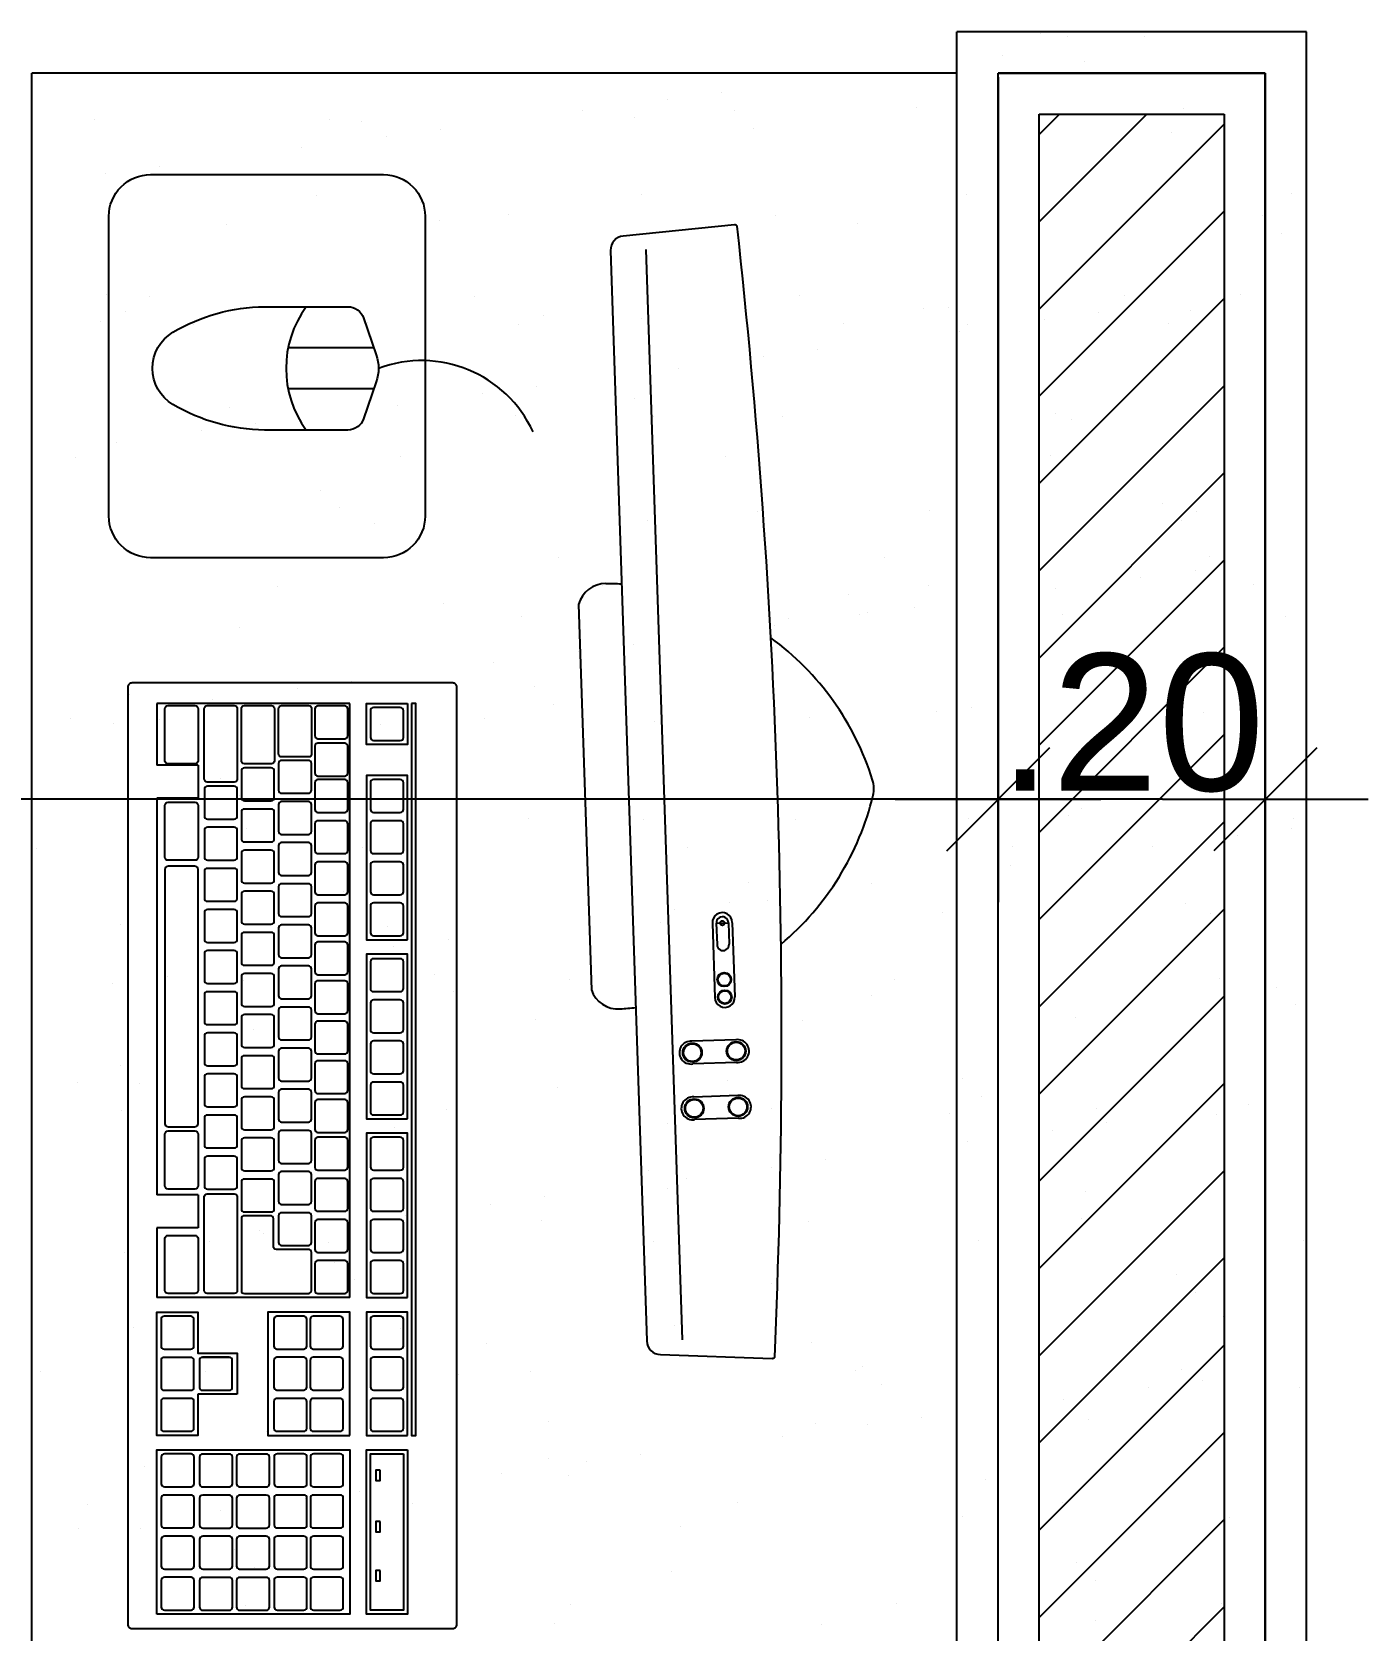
# Model space of a CAD drawing. Header units: millimetres. Extents: x 1573 to 2177, y 1587 to 1932.
# Drawn here: x 1898.22 to 1899.195, y 1898.963 to 1900.129 of the extents above; entities that cross this region are included whole.
import ezdxf

# ---------------------------------------------------------------- set-up
doc = ezdxf.new("R2010")
doc.units = ezdxf.units.MM
doc.header["$LTSCALE"] = 0.03
doc.linetypes.add('HIDDEN', pattern=[9.525, 6.35, -3.175])
doc.layers.add('-HIDRO', color=8, linetype='Continuous')
doc.styles.get("Standard").update_dxf_attribs({"font": 'arial.ttf'})

# ---------------------------------------------------------------- blocks, each defined once
blk = doc.blocks.new('TICK1')
for p, q in [((0, 1), (0, -1)), ((0.5, 0.5), (-0.5, -0.5)), ((-1, 0), (1, 0))]:
    blk.add_line(p, q)

msp = doc.modelspace()

# ---------------------------------------------------------------- linework, layer by layer
at = {"layer": '-HIDRO'}
for p, q in [((1898.8954, 1897.0993), (1898.8954, 1900.1293)), ((1899.1504, 1900.1293), (1898.8954, 1900.1293)), ((1898.9564, 1900.1281), (1898.9564, 1900.1281)), ((1899.0322, 1900.1261), (1899.0322, 1900.1261)), ((1899.1504, 1897.0993), (1899.1504, 1900.1293)), ((1898.976, 1900.1258), (1898.976, 1900.1258)), ((1898.9287, 1900.1124), (1898.9287, 1900.1124)), ((1898.9885, 1900.1076), (1898.9885, 1900.1076)), ((1898.2204, 1897.0993), (1898.2204, 1900.0993)), ((1898.8954, 1900.0993), (1898.2204, 1900.0993)), ((1898.8271, 1900.0991), (1898.8271, 1900.0991)), ((1898.9254, 1897.1293), (1898.9254, 1900.0993)), ((1899.1204, 1900.0993), (1898.9254, 1900.0993)), ((1899.1204, 1897.1293), (1899.1204, 1900.0993)), ((1898.6839, 1900.0802), (1898.6839, 1900.0802)), ((1898.7236, 1900.0854), (1898.7236, 1900.0854)), ((1898.622, 1900.0721), (1898.622, 1900.0721)), ((1898.7329, 1900.0717), (1898.7329, 1900.0717)), ((1898.866, 1900.0741), (1898.866, 1900.0741)), ((1899.0609, 1900.0732), (1899.0609, 1900.0732)), ((1898.2658, 1900.0651), (1898.2658, 1900.0651)), ((1898.4375, 1900.0656), (1898.4375, 1900.0656)), ((1898.4607, 1900.0642), (1898.4607, 1900.0642)), ((1898.5185, 1900.0584), (1898.5185, 1900.0584)), ((1898.6601, 1900.0667), (1898.6601, 1900.0667)), ((1898.747, 1900.0589), (1898.747, 1900.0589)), ((1899.0519, 1900.0563), (1899.0519, 1900.0563)), ((1898.4168, 1900.0451), (1898.4168, 1900.0451)), ((1898.4788, 1900.0532), (1898.4788, 1900.0532)), ((1898.2737, 1900.0262), (1898.2737, 1900.0262)), ((1898.3133, 1900.0314), (1898.3133, 1900.0314)), ((1898.4277, 1900.0101), (1898.4277, 1900.0101)), ((1898.665, 1900.0105), (1898.665, 1900.0105)), ((1898.9023, 1900.011), (1898.9023, 1900.011)), ((1899.1395, 1900.0114), (1899.1395, 1900.0114)), ((1898.5038, 1900.0049), (1898.5038, 1900.0049)), ((1898.9626, 1899.9978), (1898.9626, 1899.9978)), ((1898.3625, 1899.9888), (1898.3625, 1899.9888)), ((1898.5179, 1899.992), (1898.5179, 1899.992)), ((1898.5683, 1899.9962), (1898.5683, 1899.9962)), ((1898.7632, 1899.9953), (1898.7632, 1899.9953)), ((1898.8228, 1899.9894), (1898.8228, 1899.9894)), ((1899.1182, 1899.9955), (1899.1182, 1899.9955)), ((1899.1322, 1899.9826), (1899.1322, 1899.9826)), ((1898.6684, 1899.9706), (1898.6949, 1899.175)), ((1898.2748, 1899.938), (1898.2748, 1899.938)), ((1898.306, 1899.936), (1898.306, 1899.936)), ((1898.5433, 1899.9364), (1898.5433, 1899.9364)), ((1898.7806, 1899.9368), (1898.7806, 1899.9368)), ((1898.8891, 1899.9286), (1898.8891, 1899.9286)), ((1899.0179, 1899.9373), (1899.0179, 1899.9373)), ((1899.1024, 1899.938), (1899.1024, 1899.938)), ((1898.2706, 1899.9183), (1898.2706, 1899.9183)), ((1898.2888, 1899.9251), (1898.2888, 1899.9251)), ((1898.4655, 1899.9174), (1898.4655, 1899.9174)), ((1898.5937, 1899.9225), (1898.5937, 1899.9225)), ((1898.6649, 1899.9199), (1898.6649, 1899.9199)), ((1898.8128, 1899.9164), (1898.8128, 1899.9164)), ((1898.8708, 1899.9273), (1898.8708, 1899.9273)), ((1898.9593, 1899.9192), (1898.9593, 1899.9192)), ((1898.9989, 1899.9244), (1898.9989, 1899.9244)), ((1899.0501, 1899.9168), (1899.0501, 1899.9168)), ((1899.0657, 1899.9264), (1899.0657, 1899.9264)), ((1898.3382, 1899.9155), (1898.3382, 1899.9155)), ((1898.5755, 1899.9159), (1898.5755, 1899.9159)), ((1898.8973, 1899.911), (1898.8973, 1899.911)), ((1898.9031, 1899.9158), (1898.9031, 1899.9158)), ((1898.4699, 1899.8988), (1898.4073, 1899.8988)), ((1898.7938, 1899.8974), (1898.7938, 1899.8974)), ((1898.6922, 1899.884), (1898.6922, 1899.884)), ((1898.7542, 1899.8922), (1898.7542, 1899.8922)), ((1898.5887, 1899.8704), (1898.5887, 1899.8704)), ((1898.4699, 1899.8688), (1898.4073, 1899.8688)), ((1898.5491, 1899.8652), (1898.5491, 1899.8652)), ((1898.66, 1899.8617), (1898.66, 1899.8617)), ((1898.3647, 1899.8556), (1898.3647, 1899.8556)), ((1898.4871, 1899.857), (1898.4871, 1899.857)), ((1898.5731, 1899.8494), (1898.5731, 1899.8494)), ((1898.6741, 1899.8489), (1898.6741, 1899.8489)), ((1898.768, 1899.8485), (1898.768, 1899.8485)), ((1898.9674, 1899.851), (1898.9674, 1899.851)), ((1898.979, 1899.8463), (1898.979, 1899.8463)), ((1898.3439, 1899.8382), (1898.3439, 1899.8382)), ((1898.3673, 1899.842), (1898.3673, 1899.842)), ((1898.3836, 1899.8434), (1898.3836, 1899.8434)), ((1898.282, 1899.83), (1898.282, 1899.83)), ((1898.2519, 1899.8189), (1898.2519, 1899.8189)), ((1898.4892, 1899.8193), (1898.4892, 1899.8193)), ((1898.7265, 1899.8197), (1898.7265, 1899.8197)), ((1898.9638, 1899.8201), (1898.9638, 1899.8201)), ((1898.431, 1899.7949), (1898.431, 1899.7949)), ((1898.445, 1899.782), (1898.445, 1899.782)), ((1898.7499, 1899.7794), (1898.7499, 1899.7794)), ((1898.8756, 1899.7805), (1898.8756, 1899.7805)), ((1899.0453, 1899.7855), (1899.0453, 1899.7855)), ((1899.0705, 1899.7796), (1899.0705, 1899.7796)), ((1898.2754, 1899.7715), (1898.2754, 1899.7715)), ((1898.4703, 1899.7705), (1898.4703, 1899.7705)), ((1898.6697, 1899.7731), (1898.6697, 1899.7731)), ((1899.0593, 1899.7726), (1899.0593, 1899.7726)), ((1898.3676, 1899.7452), (1898.3676, 1899.7452)), ((1898.6049, 1899.7456), (1898.6049, 1899.7456)), ((1898.8422, 1899.746), (1898.8422, 1899.746)), ((1899.0795, 1899.7464), (1899.0795, 1899.7464)), ((1899.0295, 1899.7311), (1899.0295, 1899.7311)), ((1899.0692, 1899.7364), (1899.0692, 1899.7364)), ((1898.3997, 1899.7247), (1898.3997, 1899.7247)), ((1898.637, 1899.7251), (1898.637, 1899.7251)), ((1898.8162, 1899.7186), (1898.8162, 1899.7186)), ((1898.8743, 1899.7255), (1898.8743, 1899.7255)), ((1898.9676, 1899.723), (1898.9676, 1899.723)), ((1899.1116, 1899.726), (1899.1116, 1899.726)), ((1898.5208, 1899.7125), (1898.5208, 1899.7125)), ((1898.6193, 1899.7115), (1898.6286, 1899.4303)), ((1898.8641, 1899.7093), (1898.8641, 1899.7093)), ((1898.3721, 1899.6951), (1898.3721, 1899.6951)), ((1898.5779, 1899.7026), (1898.5779, 1899.7026)), ((1898.7625, 1899.696), (1898.7625, 1899.696)), ((1898.7728, 1899.7016), (1898.7728, 1899.7016)), ((1898.8244, 1899.7041), (1898.8244, 1899.7041)), ((1898.8303, 1899.7058), (1898.8303, 1899.7058)), ((1898.9722, 1899.7042), (1898.9722, 1899.7042)), ((1899.1352, 1899.7031), (1899.1352, 1899.7031)), ((1898.6193, 1899.6771), (1898.6193, 1899.6771)), ((1898.659, 1899.6823), (1898.659, 1899.6823)), ((1898.5574, 1899.669), (1898.5574, 1899.669)), ((1898.4142, 1899.6501), (1898.4142, 1899.6501)), ((1898.4539, 1899.6553), (1898.4539, 1899.6553)), ((1898.5871, 1899.6518), (1898.5871, 1899.6518)), ((1898.2918, 1899.6456), (1898.2918, 1899.6456)), ((1898.4524, 1899.6393), (1898.3116, 1899.6393)), ((1898.3116, 1899.6393), (1898.3116, 1899.5943)), ((1898.3522, 1899.642), (1898.3522, 1899.642)), ((1898.4524, 1899.2058), (1898.4524, 1899.6393)), ((1898.6012, 1899.6389), (1898.6012, 1899.6389)), ((1898.9061, 1899.6363), (1898.9061, 1899.6363)), ((1898.2487, 1899.6283), (1898.2487, 1899.6283)), ((1898.2802, 1899.6246), (1898.2802, 1899.6246)), ((1898.3134, 1899.628), (1898.3134, 1899.628)), ((1898.5507, 1899.6285), (1898.5507, 1899.6285)), ((1898.6745, 1899.6262), (1898.6745, 1899.6262)), ((1898.788, 1899.6289), (1898.788, 1899.6289)), ((1898.8804, 1899.6337), (1898.8804, 1899.6337)), ((1899.0253, 1899.6293), (1899.0253, 1899.6293)), ((1899.0753, 1899.6327), (1899.0753, 1899.6327)), ((1898.4751, 1899.6237), (1898.4751, 1899.6237)), ((1898.3416, 1899.5943), (1898.3116, 1899.5943)), ((1898.3416, 1899.5943), (1898.3416, 1899.5703)), ((1898.3581, 1899.5849), (1898.3581, 1899.5849)), ((1898.3416, 1899.5703), (1898.3116, 1899.5703)), ((1898.3116, 1899.5703), (1898.3116, 1899.2808)), ((1898.3721, 1899.572), (1898.3721, 1899.572)), ((1898.677, 1899.5694), (1898.677, 1899.5694)), ((1898.9724, 1899.5755), (1898.9724, 1899.5755)), ((1898.5827, 1899.5557), (1898.5827, 1899.5557)), ((1898.6664, 1899.5548), (1898.6664, 1899.5548)), ((1898.7776, 1899.5548), (1898.7776, 1899.5548)), ((1898.9037, 1899.5552), (1898.9037, 1899.5552)), ((1898.977, 1899.5573), (1898.977, 1899.5573)), ((1898.9864, 1899.5627), (1898.9864, 1899.5627)), ((1899.141, 1899.5556), (1899.141, 1899.5556)), ((1898.3769, 1899.5483), (1898.3769, 1899.5483)), ((1898.4291, 1899.5543), (1898.4291, 1899.5543)), ((1899.0998, 1899.5431), (1899.0998, 1899.5431)), ((1899.1395, 1899.5483), (1899.1395, 1899.5483)), ((1898.224, 1899.5334), (1898.224, 1899.5334)), ((1898.4613, 1899.5339), (1898.4613, 1899.5339)), ((1898.6986, 1899.5343), (1898.6986, 1899.5343)), ((1898.9358, 1899.5347), (1898.9358, 1899.5347)), ((1899.0378, 1899.5349), (1899.0378, 1899.5349)), ((1898.9343, 1899.5213), (1898.9343, 1899.5213)), ((1898.7433, 1899.5086), (1898.7433, 1899.5086)), ((1898.8327, 1899.5079), (1898.8327, 1899.5079)), ((1898.8947, 1899.5161), (1898.8947, 1899.5161)), ((1898.448, 1899.5025), (1898.448, 1899.5025)), ((1898.6896, 1899.4891), (1898.6896, 1899.4891)), ((1898.7292, 1899.4943), (1898.7292, 1899.4943)), ((1898.7574, 1899.4958), (1898.7574, 1899.4958)), ((1898.8852, 1899.4868), (1898.8852, 1899.4868)), ((1899.0623, 1899.4932), (1899.0623, 1899.4932)), ((1899.0801, 1899.4859), (1899.0801, 1899.4859)), ((1898.285, 1899.4778), (1898.285, 1899.4778)), ((1898.4799, 1899.4769), (1898.4799, 1899.4769)), ((1898.6276, 1899.4809), (1898.6276, 1899.4809)), ((1898.6794, 1899.4794), (1898.6794, 1899.4794)), ((1898.7169, 1899.4789), (1898.7187, 1899.4249)), ((1898.7198, 1899.479), (1898.7286, 1899.4793)), ((1898.7198, 1899.479), (1898.7203, 1899.4635)), ((1898.7286, 1899.4793), (1898.7291, 1899.4637)), ((1898.7314, 1899.4794), (1898.7332, 1899.4254)), ((1898.4845, 1899.4621), (1898.4845, 1899.4621)), ((1898.5241, 1899.4673), (1898.5241, 1899.4673)), ((1898.4225, 1899.4539), (1898.4225, 1899.4539)), ((1898.319, 1899.4403), (1898.319, 1899.4403)), ((1898.5143, 1899.4418), (1898.5143, 1899.4418)), ((1898.8496, 1899.4381), (1898.8496, 1899.4381)), ((1899.0869, 1899.4385), (1899.0869, 1899.4385)), ((1898.2793, 1899.4351), (1898.2793, 1899.4351)), ((1898.375, 1899.4372), (1898.375, 1899.4372)), ((1898.5283, 1899.4289), (1898.5283, 1899.4289)), ((1898.6123, 1899.4377), (1898.6123, 1899.4377)), ((1898.8332, 1899.4263), (1898.8332, 1899.4263)), ((1899.1286, 1899.4324), (1899.1286, 1899.4324)), ((1899.1426, 1899.4195), (1899.1426, 1899.4195)), ((1898.5875, 1899.4089), (1898.5875, 1899.4089)), ((1898.7824, 1899.408), (1898.7824, 1899.408)), ((1898.9818, 1899.4105), (1898.9818, 1899.4105)), ((1898.3817, 1899.4015), (1898.3817, 1899.4015)), ((1898.7341, 1899.3939), (1898.702, 1899.3929)), ((1898.2852, 1899.3749), (1898.2852, 1899.3749)), ((1898.7346, 1899.3774), (1898.7026, 1899.3763)), ((1898.2534, 1899.3631), (1898.2534, 1899.3631)), ((1898.2992, 1899.362), (1898.2992, 1899.362)), ((1898.4907, 1899.3635), (1898.4907, 1899.3635)), ((1898.6041, 1899.3594), (1898.6041, 1899.3594)), ((1898.728, 1899.364), (1898.728, 1899.364)), ((1898.8995, 1899.3655), (1898.8995, 1899.3655)), ((1898.9653, 1899.3644), (1898.9653, 1899.3644)), ((1898.7354, 1899.3533), (1898.7034, 1899.3522)), ((1898.9135, 1899.3527), (1898.9135, 1899.3527)), ((1899.1081, 1899.3469), (1899.1081, 1899.3469)), ((1898.2855, 1899.3426), (1898.2855, 1899.3426)), ((1898.5228, 1899.3431), (1898.5228, 1899.3431)), ((1898.736, 1899.3367), (1898.7039, 1899.3357)), ((1898.7601, 1899.3435), (1898.7601, 1899.3435)), ((1898.89, 1899.34), (1898.89, 1899.34)), ((1898.9974, 1899.3439), (1898.9974, 1899.3439)), ((1899.0046, 1899.3333), (1899.0046, 1899.3333)), ((1899.0849, 1899.3391), (1899.0849, 1899.3391)), ((1898.2898, 1899.331), (1898.2898, 1899.331)), ((1898.4847, 1899.3301), (1898.4847, 1899.3301)), ((1898.6842, 1899.3326), (1898.6842, 1899.3326)), ((1898.9649, 1899.328), (1898.9649, 1899.328)), ((1898.903, 1899.3199), (1898.903, 1899.3199)), ((1898.6704, 1899.2986), (1898.6704, 1899.2986)), ((1898.7598, 1899.301), (1898.7598, 1899.301)), ((1898.7995, 1899.3063), (1898.7995, 1899.3063)), ((1898.3751, 1899.2925), (1898.3751, 1899.2925)), ((1898.6979, 1899.2929), (1898.6979, 1899.2929)), ((1898.3416, 1899.2808), (1898.3116, 1899.2808)), ((1898.3416, 1899.2808), (1898.3416, 1899.2568)), ((1898.5944, 1899.2793), (1898.5944, 1899.2793)), ((1898.6845, 1899.2858), (1898.6845, 1899.2858)), ((1898.9894, 1899.2832), (1898.9894, 1899.2832)), ((1898.4928, 1899.2659), (1898.4928, 1899.2659)), ((1898.5547, 1899.274), (1898.5547, 1899.274)), ((1898.9866, 1899.2637), (1898.9866, 1899.2637)), ((1898.3416, 1899.2568), (1898.3116, 1899.2568)), ((1898.3116, 1899.2568), (1898.3116, 1899.2058)), ((1898.3865, 1899.2547), (1898.3865, 1899.2547)), ((1898.3893, 1899.2523), (1898.3893, 1899.2523)), ((1898.5923, 1899.2621), (1898.5923, 1899.2621)), ((1898.7872, 1899.2612), (1898.7872, 1899.2612)), ((1898.3496, 1899.247), (1898.3496, 1899.247)), ((1898.4365, 1899.2464), (1898.4365, 1899.2464)), ((1898.6738, 1899.2468), (1898.6738, 1899.2468)), ((1898.9111, 1899.2473), (1898.9111, 1899.2473)), ((1899.1484, 1899.2477), (1899.1484, 1899.2477)), ((1898.2876, 1899.2389), (1898.2876, 1899.2389)), ((1898.4414, 1899.2318), (1898.4414, 1899.2318)), ((1898.4554, 1899.2189), (1898.4554, 1899.2189)), ((1899.0557, 1899.2224), (1899.0557, 1899.2224)), ((1898.4524, 1899.2058), (1898.3116, 1899.2058)), ((1898.7603, 1899.2163), (1898.7603, 1899.2163)), ((1899.0697, 1899.2095), (1899.0697, 1899.2095)), ((1898.8948, 1899.1932), (1898.8948, 1899.1932)), ((1898.2946, 1899.1842), (1898.2946, 1899.1842)), ((1898.4895, 1899.1832), (1898.4895, 1899.1832)), ((1898.689, 1899.1858), (1898.689, 1899.1858)), ((1899.0897, 1899.1923), (1899.0897, 1899.1923)), ((1898.3149, 1899.1723), (1898.3149, 1899.1723)), ((1898.5522, 1899.1727), (1898.5522, 1899.1727)), ((1898.7895, 1899.1731), (1898.7895, 1899.1731)), ((1899.0268, 1899.1736), (1899.0268, 1899.1736)), ((1898.3644, 1899.1623), (1898.3448, 1899.1623)), ((1898.2263, 1899.152), (1898.2263, 1899.152)), ((1898.347, 1899.1518), (1898.347, 1899.1518)), ((1898.5313, 1899.1494), (1898.5313, 1899.1494)), ((1898.5843, 1899.1522), (1898.5843, 1899.1522)), ((1898.8216, 1899.1527), (1898.8216, 1899.1527)), ((1898.8266, 1899.1555), (1898.8266, 1899.1555)), ((1899.0589, 1899.1531), (1899.0589, 1899.1531)), ((1898.3702, 1899.1353), (1898.3414, 1899.1353)), ((1898.8407, 1899.1427), (1898.8407, 1899.1427)), ((1899.0352, 1899.14), (1899.0352, 1899.14)), ((1899.0749, 1899.1452), (1899.0749, 1899.1452)), ((1899.1456, 1899.14), (1899.1456, 1899.14)), ((1898.9732, 1899.1318), (1898.9732, 1899.1318)), ((1898.5971, 1899.1153), (1898.5971, 1899.1153)), ((1898.792, 1899.1143), (1898.792, 1899.1143)), ((1898.8301, 1899.113), (1898.8301, 1899.113)), ((1898.8697, 1899.1182), (1898.8697, 1899.1182)), ((1898.9914, 1899.1169), (1898.9914, 1899.1169)), ((1898.3913, 1899.1079), (1898.3913, 1899.1079)), ((1898.7681, 1899.1048), (1898.7681, 1899.1048)), ((1898.5975, 1899.0887), (1898.5975, 1899.0887)), ((1898.6646, 1899.0912), (1898.6646, 1899.0912)), ((1898.3022, 1899.0825), (1898.3022, 1899.0825)), ((1898.563, 1899.0778), (1898.563, 1899.0778)), ((1898.625, 1899.086), (1898.625, 1899.086)), ((1898.6116, 1899.0758), (1898.6116, 1899.0758)), ((1898.9165, 1899.0732), (1898.9165, 1899.0732)), ((1898.2608, 1899.0552), (1898.2608, 1899.0552)), ((1898.4199, 1899.059), (1898.4199, 1899.059)), ((1898.4595, 1899.0642), (1898.4595, 1899.0642)), ((1898.4981, 1899.0556), (1898.4981, 1899.0556)), ((1898.7354, 1899.056), (1898.7354, 1899.056)), ((1898.9727, 1899.0565), (1898.9727, 1899.0565)), ((1898.3579, 1899.0508), (1898.3579, 1899.0508)), ((1898.8996, 1899.0464), (1898.8996, 1899.0464)), ((1899.0945, 1899.0454), (1899.0945, 1899.0454)), ((1898.2544, 1899.0372), (1898.2544, 1899.0372)), ((1898.2994, 1899.0373), (1898.2994, 1899.0373)), ((1898.4943, 1899.0364), (1898.4943, 1899.0364)), ((1898.6938, 1899.039), (1898.6938, 1899.039)), ((1898.3685, 1899.0218), (1898.3685, 1899.0218)), ((1898.3825, 1899.0089), (1898.3825, 1899.0089)), ((1898.9828, 1899.0124), (1898.9828, 1899.0124)), ((1898.6874, 1899.0063), (1898.6874, 1899.0063)), ((1898.9968, 1898.9995), (1898.9968, 1898.9995)), ((1898.3764, 1898.9815), (1898.3764, 1898.9815)), ((1898.6137, 1898.9819), (1898.6137, 1898.9819)), ((1898.851, 1898.9823), (1898.851, 1898.9823)), ((1899.0883, 1898.9828), (1899.0883, 1898.9828)), ((1898.6019, 1898.9684), (1898.6019, 1898.9684)), ((1898.7968, 1898.9675), (1898.7968, 1898.9675)), ((1898.9962, 1898.9701), (1898.9962, 1898.9701))]:
    msp.add_line(p, q, dxfattribs=at)
at = {"layer": '-HIDRO', "ltscale": 100}
for p, q in [((1898.9254, 1897.1293), (1898.9254, 1900.0993)), ((1898.9254, 1900.0993), (1899.1204, 1900.0993)), ((1899.1204, 1900.0993), (1899.1204, 1897.1293)), ((1898.9554, 1897.1593), (1898.9554, 1900.0693)), ((1898.9554, 1900.0693), (1899.0904, 1900.0693)), ((1898.9554, 1900.0544), (1898.9703, 1900.0693)), ((1898.9554, 1899.9907), (1899.0339, 1900.0693)), ((1899.0904, 1900.0693), (1899.0904, 1897.1593)), ((1898.9554, 1899.9271), (1899.0904, 1900.0621)), ((1898.9554, 1899.8635), (1899.0904, 1899.9985)), ((1898.9554, 1899.7998), (1899.0904, 1899.9348)), ((1898.9554, 1899.7362), (1899.0904, 1899.8712)), ((1898.9554, 1899.6725), (1899.0904, 1899.8075)), ((1898.9554, 1899.6089), (1899.0904, 1899.7439)), ((1898.9554, 1899.5453), (1899.0904, 1899.6803)), ((1898.9554, 1899.4816), (1899.0904, 1899.6166)), ((1898.8504, 1899.5694), (1896.3454, 1899.5694)), ((1899.0454, 1899.5694), (1899.0004, 1899.5694)), ((1898.9554, 1899.418), (1899.0904, 1899.553)), ((1898.9554, 1899.3543), (1899.0904, 1899.4893)), ((1898.9554, 1899.2907), (1899.0904, 1899.4257)), ((1898.9554, 1899.2271), (1899.0904, 1899.3621)), ((1898.9554, 1899.1634), (1899.0904, 1899.2984)), ((1898.9554, 1899.0998), (1899.0904, 1899.2348)), ((1898.9554, 1899.0361), (1899.0904, 1899.1711)), ((1898.9554, 1898.9725), (1899.0904, 1899.1075)), ((1898.9554, 1898.9089), (1899.0904, 1899.0439)), ((1898.9554, 1898.8452), (1899.0904, 1898.9802))]:
    msp.add_line(p, q, dxfattribs=at)
at = {"layer": '-HIDRO', "linetype": 'HIDDEN', "ltscale": 100}
for p, q in [((1898.9254, 1900.0963), (1898.9254, 1899.5604)), ((1898.9254, 1900.0963), (1898.9254, 1899.5604)), ((1899.1204, 1900.0963), (1899.1204, 1899.5604))]:
    msp.add_line(p, q, dxfattribs=at)
at = {"layer": '-HIDRO'}
for points in [[(1898.477, 1900.0252, -0.414214), (1898.5073, 1899.9948), (1898.5073, 1899.7761, -0.414214), (1898.477, 1899.7457), (1898.3069, 1899.7457, -0.414214), (1898.2765, 1899.7761), (1898.2765, 1899.9948, -0.414214), (1898.3069, 1900.0252)], [(1898.6519, 1899.9804, 0.395059), (1898.6426, 1899.9698), (1898.669, 1899.1742, 0.395059), (1898.679, 1899.1642), (1898.7606, 1899.1615, 0.255546), (1898.7624, 1899.1624, 0.038223), (1898.735, 1899.9877, 0.255546), (1898.7331, 1899.9885)], [(1898.4508, 1899.9288, -0.320037), (1898.4624, 1899.9206), (1898.4716, 1899.8938, -0.167465), (1898.4716, 1899.8739), (1898.4624, 1899.8471, -0.320037), (1898.4508, 1899.8388), (1898.3901, 1899.8388, -0.131312), (1898.3233, 1899.8575, -0.570686), (1898.3233, 1899.9102, -0.131312), (1898.3901, 1899.9288)], [(1898.5274, 1899.6543), (1898.2934, 1899.6543, 0.414214), (1898.2904, 1899.6513), (1898.2904, 1898.9673, 0.414214), (1898.2934, 1898.9643), (1898.5274, 1898.9643, 0.414214), (1898.5304, 1898.9673), (1898.5304, 1899.6513, 0.414214)], [(1898.3416, 1899.6355), (1898.3416, 1899.5976, -0.414214), (1898.3393, 1899.5954), (1898.3197, 1899.5954, -0.414214), (1898.3174, 1899.5976), (1898.3174, 1899.6355, -0.414214), (1898.3197, 1899.6378), (1898.3393, 1899.6378, -0.414214)], [(1898.3483, 1899.6378), (1898.368, 1899.6378, -0.414214), (1898.3702, 1899.6355), (1898.3702, 1899.5843, -0.414214), (1898.368, 1899.582), (1898.3483, 1899.582, -0.414214), (1898.3461, 1899.5843), (1898.3461, 1899.6355, -0.414214)], [(1898.3755, 1899.6378), (1898.3951, 1899.6378, -0.414214), (1898.3973, 1899.6355), (1898.3973, 1899.5976, -0.414214), (1898.3951, 1899.5954), (1898.3755, 1899.5954, -0.414214), (1898.3732, 1899.5976), (1898.3732, 1899.6355, -0.414214)], [(1898.4245, 1899.6355), (1898.4245, 1899.6025, -0.414214), (1898.4222, 1899.6003), (1898.4026, 1899.6003, -0.414214), (1898.4003, 1899.6025), (1898.4003, 1899.6355, -0.414214), (1898.4026, 1899.6378), (1898.4222, 1899.6378, -0.414214)], [(1898.4486, 1899.6136, 0.414214), (1898.4509, 1899.6159), (1898.4509, 1899.6354, 0.414214), (1898.4486, 1899.6376), (1898.4291, 1899.6376, 0.414214), (1898.4269, 1899.6354), (1898.4269, 1899.6159, 0.414214), (1898.4291, 1899.6136)], [(1898.4891, 1899.6123, 0.414214), (1898.4914, 1899.6145), (1898.4914, 1899.634, 0.414214), (1898.4891, 1899.6363), (1898.4696, 1899.6363, 0.414214), (1898.4674, 1899.634), (1898.4674, 1899.6145, 0.414214), (1898.4696, 1899.6123)], [(1898.4486, 1899.5864, 0.414214), (1898.4508, 1899.5887), (1898.4508, 1899.6082, 0.414214), (1898.4486, 1899.6104), (1898.4291, 1899.6104, 0.414214), (1898.4268, 1899.6082), (1898.4268, 1899.5887, 0.414214), (1898.4291, 1899.5864)], [(1898.395, 1899.5683, 0.414214), (1898.3972, 1899.5706), (1898.3972, 1899.5901, 0.414214), (1898.395, 1899.5923), (1898.3755, 1899.5923, 0.414214), (1898.3732, 1899.5901), (1898.3732, 1899.5706, 0.414214), (1898.3755, 1899.5683)], [(1898.4221, 1899.5738, 0.414214), (1898.4243, 1899.5761), (1898.4243, 1899.5956, 0.414214), (1898.4221, 1899.5978), (1898.4026, 1899.5978, 0.414214), (1898.4003, 1899.5956), (1898.4003, 1899.5761, 0.414214), (1898.4026, 1899.5738)], [(1898.368, 1899.555, 0.414214), (1898.3702, 1899.5573), (1898.3702, 1899.5768, 0.414214), (1898.368, 1899.579), (1898.3485, 1899.579, 0.414214), (1898.3462, 1899.5768), (1898.3462, 1899.5573, 0.414214), (1898.3485, 1899.555)], [(1898.4486, 1899.5598, 0.414214), (1898.4508, 1899.562), (1898.4508, 1899.5815, 0.414214), (1898.4486, 1899.5838), (1898.4291, 1899.5838, 0.414214), (1898.4268, 1899.5815), (1898.4268, 1899.562, 0.414214), (1898.4291, 1899.5598)], [(1898.4891, 1899.5598, 0.414214), (1898.4914, 1899.562), (1898.4914, 1899.5815, 0.414214), (1898.4891, 1899.5838), (1898.4696, 1899.5838, 0.414214), (1898.4674, 1899.5815), (1898.4674, 1899.562, 0.414214), (1898.4696, 1899.5598)], [(1898.3197, 1899.5249, -0.414214), (1898.3174, 1899.5271), (1898.3174, 1899.565, -0.414214), (1898.3197, 1899.5673), (1898.3393, 1899.5673, -0.414214), (1898.3416, 1899.565), (1898.3416, 1899.5271, -0.414214), (1898.3393, 1899.5249)], [(1898.4221, 1899.5438, 0.414214), (1898.4243, 1899.5461), (1898.4243, 1899.5656, 0.414214), (1898.4221, 1899.5678), (1898.4026, 1899.5678, 0.414214), (1898.4003, 1899.5656), (1898.4003, 1899.5461, 0.414214), (1898.4026, 1899.5438)], [(1898.395, 1899.5383, 0.414214), (1898.3972, 1899.5406), (1898.3972, 1899.5601, 0.414214), (1898.395, 1899.5623), (1898.3755, 1899.5623, 0.414214), (1898.3732, 1899.5601), (1898.3732, 1899.5406, 0.414214), (1898.3755, 1899.5383)], [(1898.368, 1899.525, 0.414214), (1898.3702, 1899.5273), (1898.3702, 1899.5468, 0.414214), (1898.368, 1899.549), (1898.3485, 1899.549, 0.414214), (1898.3462, 1899.5468), (1898.3462, 1899.5273, 0.414214), (1898.3485, 1899.525)], [(1898.4486, 1899.5298, 0.414214), (1898.4508, 1899.532), (1898.4508, 1899.5515, 0.414214), (1898.4486, 1899.5538), (1898.4291, 1899.5538, 0.414214), (1898.4268, 1899.5515), (1898.4268, 1899.532, 0.414214), (1898.4291, 1899.5298)], [(1898.4891, 1899.5298, 0.414214), (1898.4914, 1899.532), (1898.4914, 1899.5515, 0.414214), (1898.4891, 1899.5538), (1898.4696, 1899.5538, 0.414214), (1898.4674, 1899.5515), (1898.4674, 1899.532, 0.414214), (1898.4696, 1899.5298)], [(1898.395, 1899.5083, 0.414214), (1898.3972, 1899.5106), (1898.3972, 1899.5301, 0.414214), (1898.395, 1899.5323), (1898.3755, 1899.5323, 0.414214), (1898.3732, 1899.5301), (1898.3732, 1899.5106, 0.414214), (1898.3755, 1899.5083)], [(1898.4221, 1899.5138, 0.414214), (1898.4243, 1899.5161), (1898.4243, 1899.5356, 0.414214), (1898.4221, 1899.5378), (1898.4026, 1899.5378, 0.414214), (1898.4003, 1899.5356), (1898.4003, 1899.5161, 0.414214), (1898.4026, 1899.5138)], [(1898.3197, 1899.3304), (1898.3393, 1899.3304, 0.414214), (1898.3416, 1899.3327), (1898.3416, 1899.5183, 0.414214), (1898.3393, 1899.5206), (1898.3197, 1899.5206, 0.414214), (1898.3174, 1899.5183), (1898.3174, 1899.3327, 0.414214)], [(1898.4486, 1899.4998, 0.414214), (1898.4508, 1899.502), (1898.4508, 1899.5215, 0.414214), (1898.4486, 1899.5238), (1898.4291, 1899.5238, 0.414214), (1898.4268, 1899.5215), (1898.4268, 1899.502, 0.414214), (1898.4291, 1899.4998)], [(1898.4891, 1899.4998, 0.414214), (1898.4914, 1899.502), (1898.4914, 1899.5215, 0.414214), (1898.4891, 1899.5238), (1898.4696, 1899.5238, 0.414214), (1898.4674, 1899.5215), (1898.4674, 1899.502, 0.414214), (1898.4696, 1899.4998)], [(1898.368, 1899.495, 0.414214), (1898.3702, 1899.4973), (1898.3702, 1899.5168, 0.414214), (1898.368, 1899.519), (1898.3485, 1899.519, 0.414214), (1898.3462, 1899.5168), (1898.3462, 1899.4973, 0.414214), (1898.3485, 1899.495)], [(1898.4221, 1899.4838, 0.414214), (1898.4243, 1899.4861), (1898.4243, 1899.5056, 0.414214), (1898.4221, 1899.5078), (1898.4026, 1899.5078, 0.414214), (1898.4003, 1899.5056), (1898.4003, 1899.4861, 0.414214), (1898.4026, 1899.4838)], [(1898.395, 1899.4783, 0.414214), (1898.3972, 1899.4806), (1898.3972, 1899.5001, 0.414214), (1898.395, 1899.5023), (1898.3755, 1899.5023, 0.414214), (1898.3732, 1899.5001), (1898.3732, 1899.4806, 0.414214), (1898.3755, 1899.4783)], [(1898.368, 1899.465, 0.414214), (1898.3702, 1899.4673), (1898.3702, 1899.4868, 0.414214), (1898.368, 1899.489), (1898.3485, 1899.489, 0.414214), (1898.3462, 1899.4868), (1898.3462, 1899.4673, 0.414214), (1898.3485, 1899.465)], [(1898.4486, 1899.4698, 0.414214), (1898.4508, 1899.472), (1898.4508, 1899.4915, 0.414214), (1898.4486, 1899.4938), (1898.4291, 1899.4938, 0.414214), (1898.4268, 1899.4915), (1898.4268, 1899.472, 0.414214), (1898.4291, 1899.4698)], [(1898.4891, 1899.4698, 0.414214), (1898.4914, 1899.472), (1898.4914, 1899.4915, 0.414214), (1898.4891, 1899.4938), (1898.4696, 1899.4938, 0.414214), (1898.4674, 1899.4915), (1898.4674, 1899.472, 0.414214), (1898.4696, 1899.4698)], [(1898.4221, 1899.4538, 0.414214), (1898.4243, 1899.4561), (1898.4243, 1899.4756, 0.414214), (1898.4221, 1899.4778), (1898.4026, 1899.4778, 0.414214), (1898.4003, 1899.4756), (1898.4003, 1899.4561, 0.414214), (1898.4026, 1899.4538)], [(1898.395, 1899.4483, 0.414214), (1898.3972, 1899.4506), (1898.3972, 1899.4701, 0.414214), (1898.395, 1899.4723), (1898.3755, 1899.4723, 0.414214), (1898.3732, 1899.4701), (1898.3732, 1899.4506, 0.414214), (1898.3755, 1899.4483)], [(1898.4486, 1899.4414, 0.414214), (1898.4508, 1899.4437), (1898.4508, 1899.4632, 0.414214), (1898.4486, 1899.4654), (1898.4291, 1899.4654, 0.414214), (1898.4268, 1899.4632), (1898.4268, 1899.4437, 0.414214), (1898.4291, 1899.4414)], [(1898.368, 1899.435, 0.414214), (1898.3702, 1899.4373), (1898.3702, 1899.4568, 0.414214), (1898.368, 1899.459), (1898.3485, 1899.459, 0.414214), (1898.3462, 1899.4568), (1898.3462, 1899.4373, 0.414214), (1898.3485, 1899.435)], [(1898.4891, 1899.4291, 0.414214), (1898.4914, 1899.4314), (1898.4914, 1899.4509, 0.414214), (1898.4891, 1899.4531), (1898.4696, 1899.4531, 0.414214), (1898.4674, 1899.4509), (1898.4674, 1899.4314, 0.414214), (1898.4696, 1899.4291)], [(1898.395, 1899.4183, 0.414214), (1898.3972, 1899.4206), (1898.3972, 1899.4401, 0.414214), (1898.395, 1899.4423), (1898.3755, 1899.4423, 0.414214), (1898.3732, 1899.4401), (1898.3732, 1899.4206, 0.414214), (1898.3755, 1899.4183)], [(1898.4221, 1899.4238, 0.414214), (1898.4243, 1899.4261), (1898.4243, 1899.4456, 0.414214), (1898.4221, 1899.4478), (1898.4026, 1899.4478, 0.414214), (1898.4003, 1899.4456), (1898.4003, 1899.4261, 0.414214), (1898.4026, 1899.4238)], [(1898.368, 1899.405, 0.414214), (1898.3702, 1899.4073), (1898.3702, 1899.4268, 0.414214), (1898.368, 1899.429), (1898.3485, 1899.429, 0.414214), (1898.3462, 1899.4268), (1898.3462, 1899.4073, 0.414214), (1898.3485, 1899.405)], [(1898.4486, 1899.413, 0.414214), (1898.4508, 1899.4153), (1898.4508, 1899.4348, 0.414214), (1898.4486, 1899.437), (1898.4291, 1899.437, 0.414214), (1898.4268, 1899.4348), (1898.4268, 1899.4153, 0.414214), (1898.4291, 1899.413)], [(1898.4221, 1899.3938, 0.414214), (1898.4243, 1899.3961), (1898.4243, 1899.4156, 0.414214), (1898.4221, 1899.4178), (1898.4026, 1899.4178, 0.414214), (1898.4003, 1899.4156), (1898.4003, 1899.3961, 0.414214), (1898.4026, 1899.3938)], [(1898.4891, 1899.3991, 0.414214), (1898.4914, 1899.4014), (1898.4914, 1899.4209, 0.414214), (1898.4891, 1899.4231), (1898.4696, 1899.4231, 0.414214), (1898.4674, 1899.4209), (1898.4674, 1899.4014, 0.414214), (1898.4696, 1899.3991)], [(1898.395, 1899.3883, 0.414214), (1898.3972, 1899.3906), (1898.3972, 1899.4101, 0.414214), (1898.395, 1899.4123), (1898.3755, 1899.4123, 0.414214), (1898.3732, 1899.4101), (1898.3732, 1899.3906, 0.414214), (1898.3755, 1899.3883)], [(1898.4486, 1899.3836, 0.414214), (1898.4508, 1899.3858), (1898.4508, 1899.4053, 0.414214), (1898.4486, 1899.4076), (1898.4291, 1899.4076, 0.414214), (1898.4268, 1899.4053), (1898.4268, 1899.3858, 0.414214), (1898.4291, 1899.3836)], [(1898.368, 1899.375, 0.414214), (1898.3702, 1899.3773), (1898.3702, 1899.3968, 0.414214), (1898.368, 1899.399), (1898.3485, 1899.399, 0.414214), (1898.3462, 1899.3968), (1898.3462, 1899.3773, 0.414214), (1898.3485, 1899.375)], [(1898.4891, 1899.3691, 0.414214), (1898.4914, 1899.3714), (1898.4914, 1899.3909, 0.414214), (1898.4891, 1899.3931), (1898.4696, 1899.3931, 0.414214), (1898.4674, 1899.3909), (1898.4674, 1899.3714, 0.414214), (1898.4696, 1899.3691)], [(1898.395, 1899.3583, 0.414214), (1898.3972, 1899.3606), (1898.3972, 1899.3801, 0.414214), (1898.395, 1899.3823), (1898.3755, 1899.3823, 0.414214), (1898.3732, 1899.3801), (1898.3732, 1899.3606, 0.414214), (1898.3755, 1899.3583)], [(1898.4221, 1899.3638, 0.414214), (1898.4243, 1899.3661), (1898.4243, 1899.3856, 0.414214), (1898.4221, 1899.3878), (1898.4026, 1899.3878, 0.414214), (1898.4003, 1899.3856), (1898.4003, 1899.3661, 0.414214), (1898.4026, 1899.3638)], [(1898.368, 1899.345, 0.414214), (1898.3702, 1899.3473), (1898.3702, 1899.3668, 0.414214), (1898.368, 1899.369), (1898.3485, 1899.369, 0.414214), (1898.3462, 1899.3668), (1898.3462, 1899.3473, 0.414214), (1898.3485, 1899.345)], [(1898.4486, 1899.3547, 0.414214), (1898.4508, 1899.357), (1898.4508, 1899.3765, 0.414214), (1898.4486, 1899.3787), (1898.4291, 1899.3787, 0.414214), (1898.4268, 1899.3765), (1898.4268, 1899.357, 0.414214), (1898.4291, 1899.3547)], [(1898.4221, 1899.3338, 0.414214), (1898.4243, 1899.3361), (1898.4243, 1899.3556, 0.414214), (1898.4221, 1899.3578), (1898.4026, 1899.3578, 0.414214), (1898.4003, 1899.3556), (1898.4003, 1899.3361, 0.414214), (1898.4026, 1899.3338)], [(1898.4891, 1899.3391, 0.414214), (1898.4914, 1899.3414), (1898.4914, 1899.3609, 0.414214), (1898.4891, 1899.3631), (1898.4696, 1899.3631, 0.414214), (1898.4674, 1899.3609), (1898.4674, 1899.3414, 0.414214), (1898.4696, 1899.3391)], [(1898.395, 1899.3283, 0.414214), (1898.3972, 1899.3306), (1898.3972, 1899.3501, 0.414214), (1898.395, 1899.3523), (1898.3755, 1899.3523, 0.414214), (1898.3732, 1899.3501), (1898.3732, 1899.3306, 0.414214), (1898.3755, 1899.3283)], [(1898.4486, 1899.3264, 0.414214), (1898.4508, 1899.3286), (1898.4508, 1899.3481, 0.414214), (1898.4486, 1899.3504), (1898.4291, 1899.3504, 0.414214), (1898.4268, 1899.3481), (1898.4268, 1899.3286, 0.414214), (1898.4291, 1899.3264)], [(1898.368, 1899.315, 0.414214), (1898.3702, 1899.3173), (1898.3702, 1899.3368, 0.414214), (1898.368, 1899.339), (1898.3485, 1899.339, 0.414214), (1898.3462, 1899.3368), (1898.3462, 1899.3173, 0.414214), (1898.3485, 1899.315)], [(1898.3416, 1899.3252), (1898.3416, 1899.2873, -0.414214), (1898.3393, 1899.285), (1898.3197, 1899.285, -0.414214), (1898.3174, 1899.2873), (1898.3174, 1899.3252, -0.414214), (1898.3197, 1899.3274), (1898.3393, 1899.3274, -0.414214)], [(1898.395, 1899.2983, 0.414214), (1898.3972, 1899.3006), (1898.3972, 1899.3201, 0.414214), (1898.395, 1899.3223), (1898.3755, 1899.3223, 0.414214), (1898.3732, 1899.3201), (1898.3732, 1899.3006, 0.414214), (1898.3755, 1899.2983)], [(1898.4221, 1899.3038, 0.414214), (1898.4243, 1899.3061), (1898.4243, 1899.3256, 0.414214), (1898.4221, 1899.3278), (1898.4026, 1899.3278, 0.414214), (1898.4003, 1899.3256), (1898.4003, 1899.3061, 0.414214), (1898.4026, 1899.3038)], [(1898.4486, 1899.2988, 0.414214), (1898.4508, 1899.301), (1898.4508, 1899.3205, 0.414214), (1898.4486, 1899.3228), (1898.4291, 1899.3228, 0.414214), (1898.4268, 1899.3205), (1898.4268, 1899.301, 0.414214), (1898.4291, 1899.2988)], [(1898.4891, 1899.2988, 0.414214), (1898.4914, 1899.301), (1898.4914, 1899.3205, 0.414214), (1898.4891, 1899.3228), (1898.4696, 1899.3228, 0.414214), (1898.4674, 1899.3205), (1898.4674, 1899.301, 0.414214), (1898.4696, 1899.2988)], [(1898.368, 1899.285, 0.414214), (1898.3702, 1899.2873), (1898.3702, 1899.3068, 0.414214), (1898.368, 1899.309), (1898.3485, 1899.309, 0.414214), (1898.3462, 1899.3068), (1898.3462, 1899.2873, 0.414214), (1898.3485, 1899.285)], [(1898.395, 1899.2683, 0.414214), (1898.3972, 1899.2706), (1898.3972, 1899.2901, 0.414214), (1898.395, 1899.2923), (1898.3755, 1899.2923, 0.414214), (1898.3732, 1899.2901), (1898.3732, 1899.2706, 0.414214), (1898.3755, 1899.2683)], [(1898.4221, 1899.2738, 0.414214), (1898.4243, 1899.2761), (1898.4243, 1899.2956, 0.414214), (1898.4221, 1899.2978), (1898.4026, 1899.2978, 0.414214), (1898.4003, 1899.2956), (1898.4003, 1899.2761, 0.414214), (1898.4026, 1899.2738)], [(1898.4486, 1899.2688, 0.414214), (1898.4508, 1899.271), (1898.4508, 1899.2905, 0.414214), (1898.4486, 1899.2928), (1898.4291, 1899.2928, 0.414214), (1898.4268, 1899.2905), (1898.4268, 1899.271, 0.414214), (1898.4291, 1899.2688)], [(1898.4891, 1899.2688, 0.414214), (1898.4914, 1899.271), (1898.4914, 1899.2905, 0.414214), (1898.4891, 1899.2928), (1898.4696, 1899.2928, 0.414214), (1898.4674, 1899.2905), (1898.4674, 1899.271, 0.414214), (1898.4696, 1899.2688)], [(1898.368, 1899.2815, -0.414214), (1898.3702, 1899.2793), (1898.3702, 1899.211, -0.414214), (1898.368, 1899.2088), (1898.3483, 1899.2088, -0.414214), (1898.3461, 1899.211), (1898.3461, 1899.2793, -0.414214), (1898.3483, 1899.2815)], [(1898.3732, 1899.2633), (1898.3732, 1899.211, 0.414214), (1898.3755, 1899.2088), (1898.4221, 1899.2088, 0.414214), (1898.4243, 1899.211), (1898.4243, 1899.2388, 0.414214), (1898.4221, 1899.241), (1898.3988, 1899.241, -0.414214), (1898.3966, 1899.2433), (1898.3966, 1899.2633, 0.414214), (1898.3943, 1899.2656), (1898.3755, 1899.2656, 0.414214)], [(1898.4221, 1899.2438, 0.414214), (1898.4243, 1899.2461), (1898.4243, 1899.2656, 0.414214), (1898.4221, 1899.2678), (1898.4026, 1899.2678, 0.414214), (1898.4003, 1899.2656), (1898.4003, 1899.2461, 0.414214), (1898.4026, 1899.2438)], [(1898.4486, 1899.2388, 0.414214), (1898.4508, 1899.241), (1898.4508, 1899.2605, 0.414214), (1898.4486, 1899.2628), (1898.4291, 1899.2628, 0.414214), (1898.4268, 1899.2605), (1898.4268, 1899.241, 0.414214), (1898.4291, 1899.2388)], [(1898.4891, 1899.2388, 0.414214), (1898.4914, 1899.241), (1898.4914, 1899.2605, 0.414214), (1898.4891, 1899.2628), (1898.4696, 1899.2628, 0.414214), (1898.4674, 1899.2605), (1898.4674, 1899.241, 0.414214), (1898.4696, 1899.2388)], [(1898.3416, 1899.2489), (1898.3416, 1899.211, -0.414214), (1898.3393, 1899.2088), (1898.3197, 1899.2088, -0.414214), (1898.3174, 1899.211), (1898.3174, 1899.2489, -0.414214), (1898.3197, 1899.2512), (1898.3393, 1899.2512, -0.414214)], [(1898.4486, 1899.2088, 0.414214), (1898.4508, 1899.211), (1898.4508, 1899.2305, 0.414214), (1898.4486, 1899.2328), (1898.4291, 1899.2328, 0.414214), (1898.4268, 1899.2305), (1898.4268, 1899.211, 0.414214), (1898.4291, 1899.2088)], [(1898.4891, 1899.2088, 0.414214), (1898.4914, 1899.211), (1898.4914, 1899.2305, 0.414214), (1898.4891, 1899.2328), (1898.4696, 1899.2328, 0.414214), (1898.4674, 1899.2305), (1898.4674, 1899.211, 0.414214), (1898.4696, 1899.2088)], [(1898.3363, 1899.1682, 0.414214), (1898.3386, 1899.1705), (1898.3386, 1899.19, 0.414214), (1898.3363, 1899.1922), (1898.3168, 1899.1922, 0.414214), (1898.3146, 1899.19), (1898.3146, 1899.1705, 0.414214), (1898.3168, 1899.1682)], [(1898.4187, 1899.1683, 0.414214), (1898.4209, 1899.1705), (1898.4209, 1899.19, 0.414214), (1898.4187, 1899.1923), (1898.3992, 1899.1923, 0.414214), (1898.3969, 1899.19), (1898.3969, 1899.1705, 0.414214), (1898.3992, 1899.1683)], [(1898.4451, 1899.1683, 0.414214), (1898.4474, 1899.1705), (1898.4474, 1899.19, 0.414214), (1898.4451, 1899.1923), (1898.4256, 1899.1923, 0.414214), (1898.4234, 1899.19), (1898.4234, 1899.1705, 0.414214), (1898.4256, 1899.1683)], [(1898.4891, 1899.1683, 0.414214), (1898.4914, 1899.1705), (1898.4914, 1899.19, 0.414214), (1898.4891, 1899.1923), (1898.4696, 1899.1923, 0.414214), (1898.4674, 1899.19), (1898.4674, 1899.1705, 0.414214), (1898.4696, 1899.1683)], [(1898.3363, 1899.1382, 0.414214), (1898.3386, 1899.1405), (1898.3386, 1899.16, 0.414214), (1898.3363, 1899.1622), (1898.3168, 1899.1622, 0.414214), (1898.3146, 1899.16), (1898.3146, 1899.1405, 0.414214), (1898.3168, 1899.1382)], [(1898.3643, 1899.1382, 0.414214), (1898.3666, 1899.1405), (1898.3666, 1899.16, 0.414214), (1898.3643, 1899.1622), (1898.3448, 1899.1622, 0.414214), (1898.3426, 1899.16), (1898.3426, 1899.1405, 0.414214), (1898.3448, 1899.1382)], [(1898.4187, 1899.1383, 0.414214), (1898.4209, 1899.1405), (1898.4209, 1899.16, 0.414214), (1898.4187, 1899.1623), (1898.3992, 1899.1623, 0.414214), (1898.3969, 1899.16), (1898.3969, 1899.1405, 0.414214), (1898.3992, 1899.1383)], [(1898.4451, 1899.1383, 0.414214), (1898.4474, 1899.1405), (1898.4474, 1899.16, 0.414214), (1898.4451, 1899.1623), (1898.4256, 1899.1623, 0.414214), (1898.4234, 1899.16), (1898.4234, 1899.1405, 0.414214), (1898.4256, 1899.1383)], [(1898.4891, 1899.1383, 0.414214), (1898.4914, 1899.1405), (1898.4914, 1899.16, 0.414214), (1898.4891, 1899.1623), (1898.4696, 1899.1623, 0.414214), (1898.4674, 1899.16), (1898.4674, 1899.1405, 0.414214), (1898.4696, 1899.1383)], [(1898.3363, 1899.1083, 0.414214), (1898.3386, 1899.1105), (1898.3386, 1899.13, 0.414214), (1898.3363, 1899.1323), (1898.3168, 1899.1323, 0.414214), (1898.3146, 1899.13), (1898.3146, 1899.1105, 0.414214), (1898.3168, 1899.1083)], [(1898.4187, 1899.1083, 0.414214), (1898.4209, 1899.1105), (1898.4209, 1899.13, 0.414214), (1898.4187, 1899.1323), (1898.3992, 1899.1323, 0.414214), (1898.3969, 1899.13), (1898.3969, 1899.1105, 0.414214), (1898.3992, 1899.1083)], [(1898.4451, 1899.1083, 0.414214), (1898.4474, 1899.1105), (1898.4474, 1899.13, 0.414214), (1898.4451, 1899.1323), (1898.4256, 1899.1323, 0.414214), (1898.4234, 1899.13), (1898.4234, 1899.1105, 0.414214), (1898.4256, 1899.1083)], [(1898.4891, 1899.1083, 0.414214), (1898.4914, 1899.1105), (1898.4914, 1899.13, 0.414214), (1898.4891, 1899.1323), (1898.4696, 1899.1323, 0.414214), (1898.4674, 1899.13), (1898.4674, 1899.1105, 0.414214), (1898.4696, 1899.1083)], [(1898.3365, 1899.0678, 0.414214), (1898.3387, 1899.07), (1898.3387, 1899.0895, 0.414214), (1898.3365, 1899.0918), (1898.317, 1899.0918, 0.414214), (1898.3147, 1899.0895), (1898.3147, 1899.07, 0.414214), (1898.317, 1899.0678)], [(1898.3645, 1899.0677, 0.414214), (1898.3667, 1899.07), (1898.3667, 1899.0895, 0.414214), (1898.3645, 1899.0917), (1898.345, 1899.0917, 0.414214), (1898.3427, 1899.0895), (1898.3427, 1899.07, 0.414214), (1898.345, 1899.0677)], [(1898.3914, 1899.0677, 0.414214), (1898.3937, 1899.07), (1898.3937, 1899.0895, 0.414214), (1898.3914, 1899.0917), (1898.3719, 1899.0917, 0.414214), (1898.3697, 1899.0895), (1898.3697, 1899.07, 0.414214), (1898.3719, 1899.0677)], [(1898.4188, 1899.0678, 0.414214), (1898.4211, 1899.07), (1898.4211, 1899.0895, 0.414214), (1898.4188, 1899.0918), (1898.3993, 1899.0918, 0.414214), (1898.3971, 1899.0895), (1898.3971, 1899.07, 0.414214), (1898.3993, 1899.0678)], [(1898.4453, 1899.0678, 0.414214), (1898.4476, 1899.07), (1898.4476, 1899.0895, 0.414214), (1898.4453, 1899.0918), (1898.4258, 1899.0918, 0.414214), (1898.4236, 1899.0895), (1898.4236, 1899.07, 0.414214), (1898.4258, 1899.0678)], [(1898.3365, 1899.0378, 0.414214), (1898.3387, 1899.04), (1898.3387, 1899.0595, 0.414214), (1898.3365, 1899.0618), (1898.317, 1899.0618, 0.414214), (1898.3147, 1899.0595), (1898.3147, 1899.04, 0.414214), (1898.317, 1899.0378)], [(1898.3645, 1899.0377, 0.414214), (1898.3667, 1899.04), (1898.3667, 1899.0595, 0.414214), (1898.3645, 1899.0617), (1898.345, 1899.0617, 0.414214), (1898.3427, 1899.0595), (1898.3427, 1899.04, 0.414214), (1898.345, 1899.0377)], [(1898.3914, 1899.0377, 0.414214), (1898.3937, 1899.04), (1898.3937, 1899.0595, 0.414214), (1898.3914, 1899.0617), (1898.3719, 1899.0617, 0.414214), (1898.3697, 1899.0595), (1898.3697, 1899.04, 0.414214), (1898.3719, 1899.0377)], [(1898.4188, 1899.0378, 0.414214), (1898.4211, 1899.04), (1898.4211, 1899.0595, 0.414214), (1898.4188, 1899.0618), (1898.3993, 1899.0618, 0.414214), (1898.3971, 1899.0595), (1898.3971, 1899.04, 0.414214), (1898.3993, 1899.0378)], [(1898.4453, 1899.0378, 0.414214), (1898.4476, 1899.04), (1898.4476, 1899.0595, 0.414214), (1898.4453, 1899.0618), (1898.4258, 1899.0618, 0.414214), (1898.4236, 1899.0595), (1898.4236, 1899.04, 0.414214), (1898.4258, 1899.0378)], [(1898.3365, 1899.0078, 0.414214), (1898.3387, 1899.01), (1898.3387, 1899.0295, 0.414214), (1898.3365, 1899.0318), (1898.317, 1899.0318, 0.414214), (1898.3147, 1899.0295), (1898.3147, 1899.01, 0.414214), (1898.317, 1899.0078)], [(1898.3645, 1899.0077, 0.414214), (1898.3667, 1899.01), (1898.3667, 1899.0295, 0.414214), (1898.3645, 1899.0317), (1898.345, 1899.0317, 0.414214), (1898.3427, 1899.0295), (1898.3427, 1899.01, 0.414214), (1898.345, 1899.0077)], [(1898.3914, 1899.0077, 0.414214), (1898.3937, 1899.01), (1898.3937, 1899.0295, 0.414214), (1898.3914, 1899.0317), (1898.3719, 1899.0317, 0.414214), (1898.3697, 1899.0295), (1898.3697, 1899.01, 0.414214), (1898.3719, 1899.0077)], [(1898.4188, 1899.0078, 0.414214), (1898.4211, 1899.01), (1898.4211, 1899.0295, 0.414214), (1898.4188, 1899.0318), (1898.3993, 1899.0318, 0.414214), (1898.3971, 1899.0295), (1898.3971, 1899.01, 0.414214), (1898.3993, 1899.0078)], [(1898.4453, 1899.0078, 0.414214), (1898.4476, 1899.01), (1898.4476, 1899.0295, 0.414214), (1898.4453, 1899.0318), (1898.4258, 1899.0318, 0.414214), (1898.4236, 1899.0295), (1898.4236, 1899.01, 0.414214), (1898.4258, 1899.0078)], [(1898.3365, 1898.9778, 0.414214), (1898.3387, 1898.98), (1898.3387, 1898.9995, 0.414214), (1898.3365, 1899.0018), (1898.317, 1899.0018, 0.414214), (1898.3147, 1898.9995), (1898.3147, 1898.98, 0.414214), (1898.317, 1898.9778)], [(1898.3645, 1898.9777, 0.414214), (1898.3667, 1898.98), (1898.3667, 1898.9995, 0.414214), (1898.3645, 1899.0017), (1898.345, 1899.0017, 0.414214), (1898.3427, 1898.9995), (1898.3427, 1898.98, 0.414214), (1898.345, 1898.9777)], [(1898.3914, 1898.9777, 0.414214), (1898.3937, 1898.98), (1898.3937, 1898.9995, 0.414214), (1898.3914, 1899.0017), (1898.3719, 1899.0017, 0.414214), (1898.3697, 1898.9995), (1898.3697, 1898.98, 0.414214), (1898.3719, 1898.9777)], [(1898.4188, 1898.9778, 0.414214), (1898.4211, 1898.98), (1898.4211, 1898.9995, 0.414214), (1898.4188, 1899.0018), (1898.3993, 1899.0018, 0.414214), (1898.3971, 1898.9995), (1898.3971, 1898.98, 0.414214), (1898.3993, 1898.9778)], [(1898.4453, 1898.9778, 0.414214), (1898.4476, 1898.98), (1898.4476, 1898.9995, 0.414214), (1898.4453, 1899.0018), (1898.4258, 1899.0018, 0.414214), (1898.4236, 1898.9995), (1898.4236, 1898.98, 0.414214), (1898.4258, 1898.9778)]]:
    msp.add_lwpolyline(points, format="xyb", close=True, dxfattribs=at)
for points in [[(1898.4944, 1899.6393), (1898.4944, 1899.6093), (1898.4644, 1899.6093), (1898.4644, 1899.6393)], [(1898.4974, 1899.6393), (1898.4974, 1899.1053), (1898.5004, 1899.1053), (1898.5004, 1899.6393)], [(1898.4944, 1899.4668), (1898.4944, 1899.5868), (1898.4644, 1899.5868), (1898.4644, 1899.4668)], [(1898.4944, 1899.3363), (1898.4944, 1899.4563), (1898.4644, 1899.4563), (1898.4644, 1899.3363)], [(1898.4944, 1899.2058), (1898.4944, 1899.3258), (1898.4644, 1899.3258), (1898.4644, 1899.2058)], [(1898.4524, 1899.1053), (1898.4524, 1899.1953), (1898.3924, 1899.1953), (1898.3924, 1899.1053)], [(1898.4944, 1899.1053), (1898.4944, 1899.1953), (1898.4644, 1899.1953), (1898.4644, 1899.1053)], [(1898.3115, 1898.9748), (1898.3115, 1899.0948), (1898.4524, 1899.0948), (1898.4524, 1898.9748)], [(1898.4944, 1899.0948), (1898.4944, 1898.9748), (1898.4644, 1898.9748), (1898.4644, 1899.0948)], [(1898.4914, 1899.0918), (1898.4914, 1898.9778), (1898.4674, 1898.9778), (1898.4674, 1899.0918)], [(1898.4744, 1899.08), (1898.4714, 1899.08), (1898.4714, 1899.0725), (1898.4744, 1899.0725)], [(1898.4744, 1899.0424), (1898.4714, 1899.0424), (1898.4714, 1899.0349), (1898.4744, 1899.0349)], [(1898.4744, 1899.0066), (1898.4714, 1899.0066), (1898.4714, 1898.9991), (1898.4744, 1898.9991)]]:
    msp.add_lwpolyline(points, close=True, dxfattribs=at)
msp.add_lwpolyline([(1898.3414, 1899.1353), (1898.3414, 1899.1053), (1898.3116, 1899.1053), (1898.3116, 1899.1953), (1898.3414, 1899.1953), (1898.3414, 1899.1653), (1898.3702, 1899.1653), (1898.3702, 1899.1353)], dxfattribs=at)
for centre, radius in [((1898.7242, 1899.4791), 0.00168), ((1898.7256, 1899.4379), 0.00515), ((1898.7256, 1899.4379), 0.00463), ((1898.726, 1899.4251), 0.00515), ((1898.726, 1899.4251), 0.00463), ((1898.7023, 1899.3846), 0.00696), ((1898.7343, 1899.3857), 0.00696), ((1898.7343, 1899.3857), 0.00645), ((1898.7023, 1899.3846), 0.00645), ((1898.7037, 1899.3439), 0.00696), ((1898.7037, 1899.3439), 0.00645), ((1898.7357, 1899.345), 0.00696), ((1898.7357, 1899.345), 0.00645)]:
    msp.add_circle(centre, radius, dxfattribs=at)
for centre, radius, start, end in [((1898.4822, 1899.8838), 0.0764, 143.9012, 216.0988), ((1898.5048, 1899.7999), 0.0896, 24.7897, 110.5825), ((1898.6392, 1899.7061), 0.0207, 89.9579, 164.8093), ((1898.6391, 1899.5228), 0.2039, 86.754, 89.9579), ((1898.6391, 1899.5228), 0.2039, 17.2768, 53.7864), ((1898.8141, 1899.5772), 0.0207, 346.5337, 17.2768), ((1898.6359, 1899.6199), 0.2039, 310.024, 346.5337), ((1898.7242, 1899.4795), 0.00725, 359.4857, 184.3248), ((1898.7242, 1899.4793), 0.00438, 359.4857, 184.3248), ((1898.7247, 1899.4634), 0.00438, 179.4857, 4.3248), ((1898.6482, 1899.4371), 0.0207, 199.0011, 273.8525), ((1898.6359, 1899.6199), 0.2039, 273.8525, 277.0565), ((1898.726, 1899.4248), 0.00725, 179.4857, 4.3248), ((1898.7012, 1899.3846), 0.00835, 84.5073, 279.3032), ((1898.7354, 1899.3857), 0.00835, 264.5073, 99.3032), ((1898.7026, 1899.3439), 0.00835, 84.5073, 279.3032), ((1898.7368, 1899.345), 0.00835, 264.5073, 99.3032)]:
    msp.add_arc(centre, radius, start, end, dxfattribs=at)

# ---------------------------------------------------------------- block references
at = {"layer": '-HIDRO', "ltscale": 100, "xscale": 0.07499999993790162, "yscale": 0.07499999993790162, "zscale": 0.07499999993790162}
for p in [(1898.9254, 1899.5694), (1899.1204, 1899.5694)]:
    msp.add_blockref('TICK1', p, dxfattribs=at)
at = {"layer": '-HIDRO', "ltscale": 100, "xscale": 0.07499999993790162, "yscale": 0.07499999993790162, "zscale": 0.07499999993790162, "rotation": 180}
msp.add_blockref('TICK1', (1898.9254, 1899.5694), dxfattribs=at)

# ---------------------------------------------------------------- texts
at = {"layer": '-HIDRO', "ltscale": 100, "insert": (1899.0229, 1899.625), "char_height": 0.1, "attachment_point": 5}
msp.add_mtext('\\A1;.20', dxfattribs=at)

doc.saveas('drawing.dxf')
